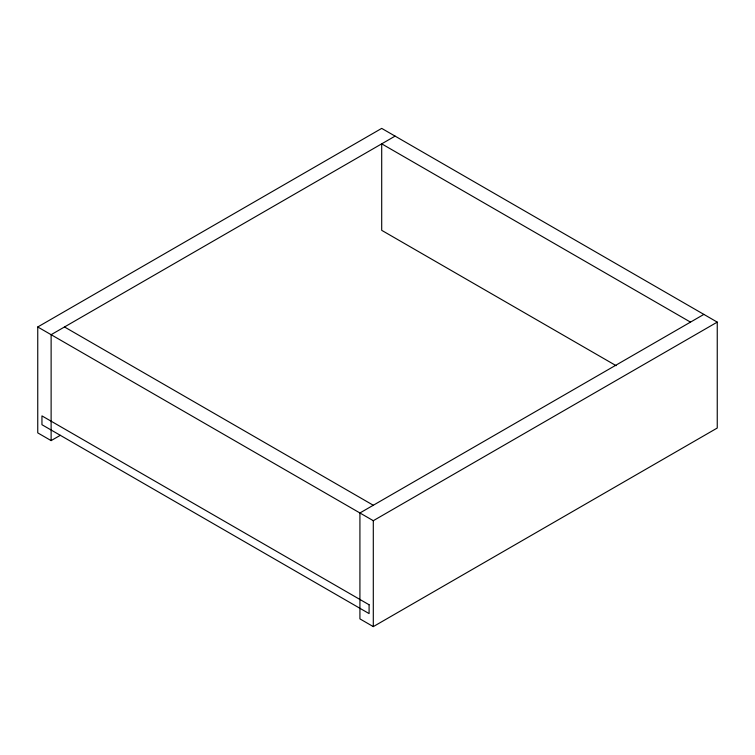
<?xml version="1.0" encoding="UTF-8"?>
<svg xmlns="http://www.w3.org/2000/svg" width="755" height="755" viewBox="0 0 755 755"><rect width="100%" height="100%" fill="white"/><g stroke="black" fill="none" stroke-linecap="round" stroke-linejoin="round"><path stroke-width="1.13" d="M60.315 435.305L51.123 440.609L37.75 432.879L37.75 326.972L381.7 128.388L717.25 322.121L717.25 428.028L373.3 626.612L359.918 618.883L359.918 512.975L703.877 314.391M395.082 136.117L51.123 334.691L51.123 440.609M37.75 326.972L373.3 520.695L717.25 322.121M690.495 322.121L381.7 143.837L381.7 230.332L616.099 365.656M64.505 326.972L373.3 505.255M373.3 520.695L373.3 626.612M369.091 604.764L41.95 415.892L41.95 424.716L369.091 613.588L369.091 604.764"/></g></svg>
